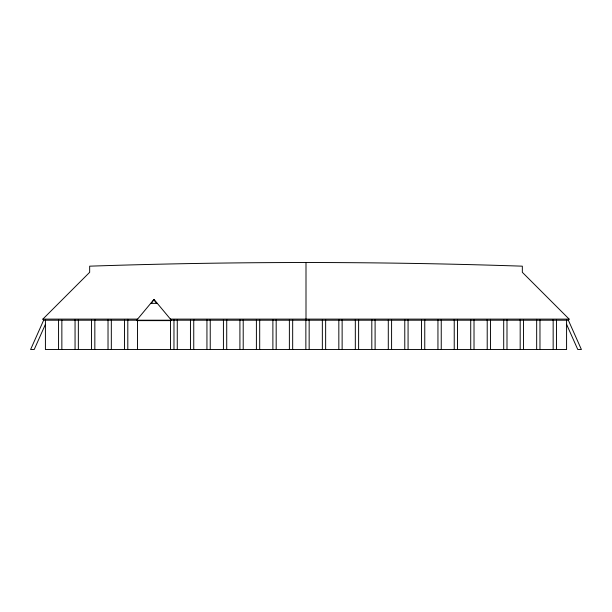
<?xml version="1.0" encoding="UTF-8"?>
<svg xmlns="http://www.w3.org/2000/svg" width="612" height="612" viewBox="0 0 612 612"><rect width="100%" height="100%" fill="white"/><g stroke="black" fill="none" stroke-linecap="round" stroke-linejoin="round"><path stroke-width="0.92" d="M43.659 320.191L30.6 349.521L34.211 349.521L45.418 324.345M569.137 319.112L568.326 320.206L43.674 320.206L42.863 319.112L89.666 272.309L89.666 266.174C233.83 261.309 378.17 261.309 522.334 266.174L522.334 272.309L569.137 319.112L170.434 319.112M151.378 303.361L154.01 299.406L136.683 320.206L137.187 320.627L170.84 320.627L171.345 320.206L154.01 299.406M137.187 320.627L137.524 320.221L137.524 349.521M150.713 303.361L157.307 303.361M42.863 319.112L137.593 319.112M170.496 320.206L170.84 320.627M154.01 300.064L156.649 303.361M568.341 320.191L581.4 349.521L577.789 349.521L566.582 324.345M566.582 319.617L566.582 349.521L45.418 349.521L45.418 319.617M556.453 319.472L556.453 349.521M553.156 319.617L553.156 349.521M539.968 319.602L539.968 349.521M536.67 319.342L536.67 349.521M523.482 319.586L523.482 349.521M520.185 319.334L520.185 349.521M506.996 319.456L506.996 349.521M503.699 319.617L503.699 349.521M490.51 319.326L490.51 349.521M487.213 319.617L487.213 349.521M474.017 319.617L474.017 349.521M470.72 319.625L470.72 349.521M457.531 319.365L457.531 349.521M454.234 319.617L454.234 349.521M441.244 319.617L441.244 349.521M437.947 319.617L437.947 349.521M424.759 319.617L424.759 349.521M421.461 319.747L421.461 349.521M408.074 319.617L408.074 349.521M404.777 319.693L404.777 349.521M391.588 319.847L391.588 349.521M388.291 319.892L388.291 349.521M375.102 319.617L375.102 349.521M371.805 319.663L371.805 349.521M358.617 319.617L358.617 349.521M355.32 319.617L355.32 349.521M342.131 319.617L342.131 349.521M338.834 319.617L338.834 349.521M325.645 319.755L325.645 349.521M322.348 319.9L322.348 349.521M309.159 319.762L309.159 349.521M306 262.479L306 320.206M305.862 319.365L305.862 349.521M292.674 319.793L292.674 349.521M289.377 319.847L289.377 349.521M276.18 319.808L276.18 349.521M272.883 319.686L272.883 349.521M259.695 319.831L259.695 349.521M256.397 319.709L256.397 349.521M243.209 319.785L243.209 349.521M239.912 319.839L239.912 349.521M226.723 319.533L226.723 349.521M223.426 319.41L223.426 349.521M210.237 319.548L210.237 349.521M206.94 319.357L206.94 349.521M193.752 319.426L193.752 349.521M190.454 319.831L190.454 349.521M177.266 319.755L177.266 349.521M173.969 319.816L173.969 349.521M170.496 319.189L170.496 349.521M127.809 319.303L127.809 349.521M124.511 319.556L124.511 349.521M111.323 319.426L111.323 349.521M108.026 319.334L108.026 349.521M94.837 319.556L94.837 349.521M91.54 319.808L91.54 349.521M78.351 319.464L78.351 349.521M75.054 319.716L75.054 349.521M61.858 320.175L61.858 349.521M58.561 319.479L58.561 349.521"/></g></svg>
